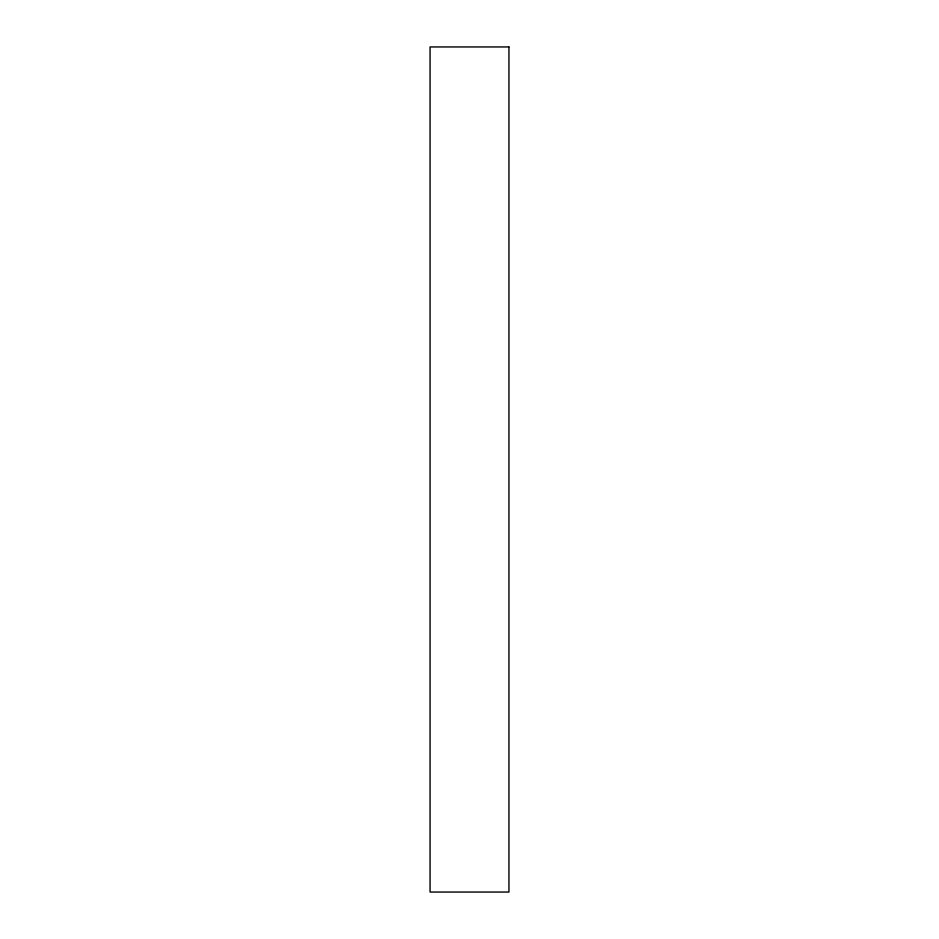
<?xml version="1.0" encoding="UTF-8"?>
<svg xmlns="http://www.w3.org/2000/svg" width="939" height="939" viewBox="0 0 939 939"><rect width="100%" height="100%" fill="white"/><g stroke="black" fill="none" stroke-linecap="round" stroke-linejoin="round"><path stroke-width="1.41" d="M508.938 46.95L430.062 46.95L430.062 892.05L508.938 892.05L508.938 46.95"/></g></svg>
